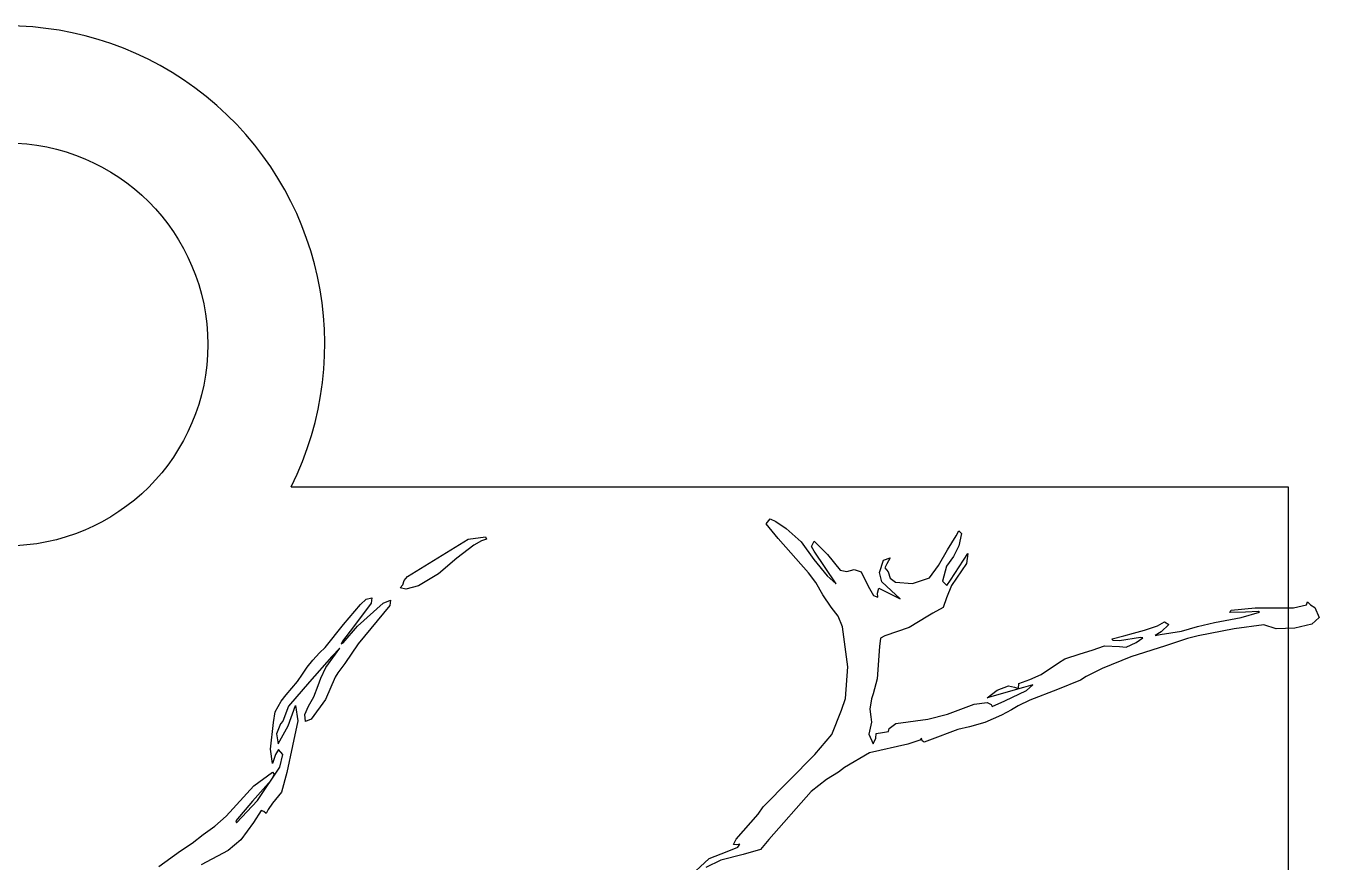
# Model space of a CAD drawing. Header units: centimetres. Extents: x 0 to 56.7, y -3.6 to 10.6.
# Drawn here: x 52.069 to 56.609, y 7.683 to 10.618 of the extents above; entities that cross this region are included whole.
import ezdxf

# ---------------------------------------------------------------- set-up
doc = ezdxf.new("R2010")
doc.units = ezdxf.units.CM
doc.header["$MEASUREMENT"] = 0
doc.layers.add('digi4 v3_digi3', color=7, linetype='Continuous')

msp = doc.modelspace()

# ---------------------------------------------------------------- linework, layer by layer
at = {"layer": 'digi4 v3_digi3'}
for p, q in [((53, 9), (56.5, 9)), ((56.5, 9), (56.5, -3.5)), ((54.6673, 8.8709), (54.6818, 8.8884)), ((54.7096, 8.8191), (54.6673, 8.8709)), ((54.6818, 8.8884), (54.7012, 8.8792)), ((54.7012, 8.8792), (54.7375, 8.8538)), ((54.7375, 8.8538), (54.791, 8.8069)), ((53.4088, 8.6862), (53.6219, 8.8164)), ((53.6219, 8.8164), (53.6825, 8.825)), ((53.6687, 8.8103), (53.6418, 8.7958)), ((53.6862, 8.8173), (53.6687, 8.8103)), ((53.6825, 8.825), (53.6862, 8.8173)), ((54.8167, 8.6991), (54.7096, 8.8191)), ((54.8269, 8.791), (54.8357, 8.8101)), ((54.8357, 8.8101), (54.8827, 8.7634)), ((55.3045, 8.7788), (55.3343, 8.8281)), ((55.3343, 8.8281), (55.3443, 8.8455)), ((55.3536, 8.8368), (55.3438, 8.7932)), ((55.3443, 8.8455), (55.3536, 8.8368)), ((53.6418, 8.7958), (53.5821, 8.7501)), ((54.791, 8.8069), (54.8348, 8.7459)), ((54.8357, 8.7741), (54.8269, 8.791)), ((54.9128, 8.6595), (54.8357, 8.7741)), ((54.8827, 8.7634), (54.9273, 8.7079)), ((55.2721, 8.7243), (55.3045, 8.7788)), ((55.3145, 8.6725), (55.3756, 8.7659)), ((55.3438, 8.7932), (55.3251, 8.7559)), ((55.3756, 8.7659), (55.3709, 8.7311)), ((53.5821, 8.7501), (53.5169, 8.6948)), ((54.8348, 8.7459), (54.8823, 8.6883)), ((55.0656, 8.7), (55.0791, 8.7434)), ((55.0791, 8.7434), (55.1031, 8.7515)), ((55.091, 8.7302), (55.0836, 8.7161)), ((55.1031, 8.7515), (55.091, 8.7302)), ((55.2413, 8.6813), (55.2721, 8.7243)), ((55.3008, 8.7216), (55.2871, 8.6694)), ((55.3251, 8.7559), (55.3008, 8.7216)), ((55.3709, 8.7311), (55.318, 8.6536)), ((53.3965, 8.6713), (53.4088, 8.6862)), ((53.5169, 8.6948), (53.4471, 8.6535)), ((54.8416, 8.6645), (54.8167, 8.6991)), ((54.8823, 8.6883), (54.9128, 8.6595)), ((54.9273, 8.7079), (54.9504, 8.7038)), ((54.9504, 8.7038), (54.9765, 8.7107)), ((54.9765, 8.7107), (55.0008, 8.7022)), ((55.0008, 8.7022), (55.0258, 8.6515)), ((55.0733, 8.6671), (55.0656, 8.7)), ((55.0836, 8.7161), (55.0954, 8.7023)), ((55.0954, 8.7023), (55.1027, 8.6804)), ((55.1027, 8.6804), (55.122, 8.6664)), ((55.1809, 8.6607), (55.2413, 8.6813)), ((55.3015, 8.6536), (55.3145, 8.6725)), ((53.383, 8.6457), (53.3926, 8.6563)), ((53.383, 8.6457), (53.383, 8.6457)), ((53.4028, 8.6412), (53.383, 8.6457)), ((53.3926, 8.6563), (53.3965, 8.6713)), ((53.4471, 8.6535), (53.4028, 8.6412)), ((54.8665, 8.6218), (54.8416, 8.6645)), ((55.0258, 8.6515), (55.0446, 8.6195)), ((55.0583, 8.6271), (55.0629, 8.6453)), ((55.0592, 8.6132), (55.0583, 8.6271)), ((55.0629, 8.6453), (55.1004, 8.6265)), ((55.1069, 8.6365), (55.0733, 8.6671)), ((55.1004, 8.6265), (55.1385, 8.6073)), ((55.1385, 8.6073), (55.1069, 8.6365)), ((55.122, 8.6664), (55.1809, 8.6607)), ((55.2871, 8.6694), (55.3015, 8.6536)), ((55.318, 8.6536), (55.3012, 8.6109)), ((53.1843, 8.5174), (53.2436, 8.5874)), ((53.2807, 8.5921), (53.219, 8.5086)), ((53.2332, 8.5109), (53.323, 8.5919)), ((53.3465, 8.5837), (53.2353, 8.4495)), ((53.2436, 8.5874), (53.2635, 8.6066)), ((53.2635, 8.6066), (53.2831, 8.6105)), ((53.2831, 8.6105), (53.2807, 8.5921)), ((53.323, 8.5919), (53.3494, 8.6031)), ((53.3494, 8.6031), (53.3465, 8.5837)), ((54.8953, 8.5777), (54.8665, 8.6218)), ((55.0446, 8.6195), (55.0592, 8.6132)), ((55.3012, 8.6109), (55.289, 8.5767)), ((56.5184, 8.5759), (56.564, 8.5866)), ((56.564, 8.5866), (56.5684, 8.5966)), ((56.5684, 8.5966), (56.5789, 8.5866)), ((56.5789, 8.5866), (56.5939, 8.5767)), ((54.92, 8.5468), (54.8953, 8.5777)), ((54.9353, 8.5086), (54.92, 8.5468)), ((55.2348, 8.5464), (55.1698, 8.5071)), ((55.2532, 8.5568), (55.2348, 8.5464)), ((55.289, 8.5767), (55.2532, 8.5568)), ((56.2419, 8.5241), (56.335, 8.5423)), ((56.2951, 8.5594), (56.3002, 8.5673)), ((56.35, 8.5606), (56.2951, 8.5594)), ((56.3002, 8.5673), (56.3848, 8.5759)), ((56.335, 8.5423), (56.3997, 8.5605)), ((56.3954, 8.5623), (56.35, 8.5606)), ((56.3848, 8.5759), (56.5184, 8.5759)), ((56.3997, 8.5605), (56.3954, 8.5623)), ((56.6088, 8.5418), (56.5828, 8.5188)), ((56.5939, 8.5767), (56.6088, 8.5418)), ((53.1189, 8.4366), (53.1843, 8.5174)), ((53.219, 8.5086), (53.18, 8.4588)), ((53.1823, 8.4534), (53.2332, 8.5109)), ((54.9548, 8.3688), (54.9353, 8.5086)), ((55.1698, 8.5071), (55.0846, 8.4771)), ((55.9567, 8.4871), (55.9959, 8.497)), ((55.9959, 8.497), (56.0413, 8.512)), ((56.0538, 8.4918), (56.0333, 8.4788)), ((56.0413, 8.512), (56.0664, 8.5265)), ((56.0513, 8.4818), (56.1259, 8.4938)), ((56.0811, 8.5173), (56.0538, 8.4918)), ((56.0664, 8.5265), (56.0811, 8.5173)), ((56.1259, 8.4938), (56.1821, 8.5099)), ((56.1821, 8.5099), (56.2419, 8.5241)), ((56.3101, 8.5015), (56.1838, 8.4772)), ((56.4142, 8.5163), (56.3101, 8.5015)), ((56.4578, 8.5024), (56.4142, 8.5163)), ((56.5232, 8.5045), (56.4578, 8.5024)), ((56.5828, 8.5188), (56.5232, 8.5045)), ((53.18, 8.4588), (53.176, 8.4491)), ((53.176, 8.4491), (53.1823, 8.4534)), ((53.2353, 8.4495), (53.1885, 8.3803)), ((55.0693, 8.4697), (55.0655, 8.4398)), ((55.0846, 8.4771), (55.0693, 8.4697)), ((55.882, 8.4665), (55.9237, 8.477)), ((55.8841, 8.4607), (55.882, 8.4665)), ((55.9084, 8.46), (55.8841, 8.4607)), ((55.9816, 8.4718), (55.9084, 8.46)), ((55.9237, 8.477), (55.9567, 8.4871)), ((55.9316, 8.4379), (55.9666, 8.4546)), ((55.9666, 8.4546), (55.9904, 8.471)), ((55.9904, 8.471), (55.9816, 8.4718)), ((56.0333, 8.4788), (56.0513, 8.4818)), ((56.1463, 8.4679), (56.0694, 8.4425)), ((56.1838, 8.4772), (56.1463, 8.4679)), ((53.1431, 8.4055), (53.0641, 8.3166)), ((53.0761, 8.3925), (53.1001, 8.4174)), ((53.1001, 8.4174), (53.1189, 8.4366)), ((53.1216, 8.3661), (53.1707, 8.4338)), ((53.1707, 8.4338), (53.1431, 8.4055)), ((55.0655, 8.4398), (55.0578, 8.3266)), ((55.7164, 8.3964), (55.7699, 8.4143)), ((55.7699, 8.4143), (55.812, 8.4269)), ((55.812, 8.4269), (55.8559, 8.4423)), ((55.9475, 8.4034), (55.8472, 8.3625)), ((55.8559, 8.4423), (55.9083, 8.4398)), ((55.9083, 8.4398), (55.9316, 8.4379)), ((56.0694, 8.4425), (55.9475, 8.4034)), ((53.0404, 8.3427), (53.0557, 8.3676)), ((53.0557, 8.3676), (53.0761, 8.3925)), ((53.1042, 8.3284), (53.1216, 8.3661)), ((53.1885, 8.3803), (53.1644, 8.3477)), ((54.9459, 8.2581), (54.9548, 8.3688)), ((55.6332, 8.3415), (55.6938, 8.3831)), ((55.6938, 8.3831), (55.7164, 8.3964)), ((55.8472, 8.3625), (55.7907, 8.3344)), ((52.9831, 8.2705), (53.0218, 8.3178)), ((53.0641, 8.3166), (52.9913, 8.2304)), ((53.0218, 8.3178), (53.0404, 8.3427)), ((53.0954, 8.3036), (53.1042, 8.3284)), ((53.154, 8.3323), (53.121, 8.2546)), ((53.1644, 8.3477), (53.154, 8.3323)), ((55.0578, 8.3266), (55.0434, 8.2744)), ((55.5529, 8.2926), (55.5547, 8.3102)), ((55.5547, 8.3102), (55.5933, 8.324)), ((55.5933, 8.324), (55.6332, 8.3415)), ((55.7705, 8.3222), (55.6898, 8.2889)), ((55.7907, 8.3344), (55.7705, 8.3222)), ((52.9648, 8.2481), (52.9831, 8.2705)), ((53.0615, 8.2308), (53.08, 8.2633)), ((53.08, 8.2633), (53.0954, 8.3036)), ((55.0434, 8.2744), (55.037, 8.2567)), ((55.5706, 8.2956), (55.4438, 8.2598)), ((55.4438, 8.2598), (55.4783, 8.2867)), ((55.4783, 8.2867), (55.5181, 8.3026)), ((55.5052, 8.2493), (55.5819, 8.2862)), ((55.5181, 8.3026), (55.5389, 8.2976)), ((55.5389, 8.2976), (55.5529, 8.2926)), ((55.604, 8.306), (55.5706, 8.2956)), ((55.5819, 8.2862), (55.604, 8.306)), ((55.6898, 8.2889), (55.5933, 8.2516)), ((52.9441, 8.2108), (52.9648, 8.2481)), ((52.9913, 8.2304), (52.9703, 8.1777)), ((52.9898, 8.1622), (53.0154, 8.2327)), ((53.0154, 8.2327), (53.0237, 8.1787)), ((53.0484, 8.2016), (53.0615, 8.2308)), ((53.121, 8.2546), (53.0702, 8.1849)), ((54.9321, 8.217), (54.9459, 8.2581)), ((55.037, 8.2567), (55.0321, 8.2203)), ((55.0321, 8.2203), (55.0353, 8.1938)), ((55.3045, 8.2029), (55.3975, 8.2375)), ((55.3975, 8.2375), (55.4438, 8.2441)), ((55.4438, 8.2441), (55.4578, 8.2365)), ((55.4578, 8.2365), (55.4608, 8.2296)), ((55.4608, 8.2296), (55.5052, 8.2493)), ((55.5289, 8.2183), (55.494, 8.1986)), ((55.5525, 8.232), (55.5289, 8.2183)), ((55.5933, 8.2516), (55.5525, 8.232)), ((52.9279, 8.0803), (52.9378, 8.1735)), ((52.9378, 8.1735), (52.9441, 8.2108)), ((52.9703, 8.1777), (52.9629, 8.1684)), ((53.0237, 8.1787), (53.0046, 8.0912)), ((53.0507, 8.1763), (53.0484, 8.2016)), ((53.0702, 8.1849), (53.0507, 8.1763)), ((54.8984, 8.1309), (54.9321, 8.217)), ((55.0372, 8.1744), (55.0275, 8.1328)), ((55.0353, 8.1938), (55.0372, 8.1744)), ((55.1226, 8.1698), (55.2349, 8.1848)), ((55.2349, 8.1848), (55.3045, 8.2029)), ((55.4352, 8.1731), (55.3818, 8.158)), ((55.494, 8.1986), (55.4352, 8.1731)), ((52.9629, 8.1684), (52.9491, 8.1336)), ((52.9491, 8.1336), (52.9549, 8.0988)), ((52.9549, 8.0988), (52.9898, 8.1622)), ((54.8379, 8.0611), (54.8984, 8.1309)), ((55.0275, 8.1328), (55.0429, 8.0988)), ((55.0528, 8.1187), (55.054, 8.1348)), ((55.054, 8.1348), (55.0762, 8.1386)), ((55.0762, 8.1386), (55.0969, 8.1418)), ((55.0969, 8.1418), (55.0995, 8.1524)), ((55.0995, 8.1524), (55.1226, 8.1698)), ((55.3128, 8.1384), (55.2696, 8.1219)), ((55.3404, 8.1486), (55.3128, 8.1384)), ((55.3818, 8.158), (55.3404, 8.1486)), ((53.0046, 8.0912), (52.9847, 7.9978)), ((55.1644, 8.0973), (55.0305, 8.0664)), ((55.0429, 8.0988), (55.0528, 8.1187)), ((55.2066, 8.111), (55.1644, 8.0973)), ((55.213, 8.1178), (55.2066, 8.111)), ((55.2149, 8.1087), (55.213, 8.1178)), ((55.2226, 8.1047), (55.2149, 8.1087)), ((55.2696, 8.1219), (55.2226, 8.1047)), ((52.9344, 8.0291), (52.9279, 8.0803)), ((52.9447, 8.0615), (52.9344, 8.0291)), ((52.9558, 8.0789), (52.9447, 8.0615)), ((52.9707, 8.0612), (52.9558, 8.0789)), ((52.9598, 8.0169), (52.9707, 8.0612)), ((54.6576, 7.8773), (54.8379, 8.0611)), ((55.0305, 8.0664), (54.9428, 8.0149)), ((52.8695, 7.9506), (52.9344, 7.9992)), ((52.8819, 7.8997), (52.9598, 8.0169)), ((52.9405, 7.9918), (52.9298, 7.9709)), ((52.9344, 7.9992), (52.9405, 7.9918)), ((52.9847, 7.9978), (52.9666, 7.9289)), ((54.9221, 7.9992), (54.8794, 7.973)), ((54.9428, 8.0149), (54.9221, 7.9992)), ((52.7722, 7.845), (52.8695, 7.9506)), ((52.9298, 7.9709), (52.864, 7.8975)), ((54.8794, 7.973), (54.8258, 7.9307)), ((52.9666, 7.9289), (52.9348, 7.8897)), ((54.8258, 7.9307), (54.6773, 7.763)), ((52.864, 7.8975), (52.8055, 7.8286)), ((52.8083, 7.8208), (52.8819, 7.8997)), ((52.8953, 7.8641), (52.8677, 7.8223)), ((52.9041, 7.861), (52.8953, 7.8641)), ((52.9124, 7.8544), (52.9041, 7.861)), ((52.9196, 7.8685), (52.9124, 7.8544)), ((52.9348, 7.8897), (52.9196, 7.8685)), ((54.6399, 7.8516), (54.6576, 7.8773)), ((52.691, 7.7802), (52.7317, 7.8101)), ((52.7317, 7.8101), (52.7722, 7.845)), ((52.8055, 7.8286), (52.8083, 7.8208)), ((52.8677, 7.8223), (52.8236, 7.7612)), ((54.5621, 7.7634), (54.6399, 7.8516)), ((52.6531, 7.7503), (52.691, 7.7802)), ((52.5358, 7.668), (52.6118, 7.7229)), ((52.6118, 7.7229), (52.6531, 7.7503)), ((52.7788, 7.7243), (52.6837, 7.6739)), ((52.8236, 7.7612), (52.7788, 7.7243)), ((54.4674, 7.6958), (54.5304, 7.7205)), ((54.5304, 7.7205), (54.568, 7.7356)), ((54.5531, 7.7452), (54.5621, 7.7634)), ((54.5642, 7.7445), (54.5531, 7.7452)), ((54.5751, 7.7468), (54.5642, 7.7445)), ((54.568, 7.7356), (54.5751, 7.7468)), ((54.6482, 7.7275), (54.5871, 7.71)), ((54.6773, 7.763), (54.6482, 7.7275)), ((54.3887, 7.6232), (54.4674, 7.6958)), ((54.5081, 7.6904), (54.4558, 7.6648)), ((54.5871, 7.71), (54.5081, 7.6904))]:
    msp.add_line(p, q, dxfattribs=at)
msp.add_circle((52, 9.5), 0.7074, dxfattribs=at)
msp.add_arc((52, 9.5), 1.118, 333.4349, 206.5651, dxfattribs=at)

doc.saveas('drawing.dxf')
